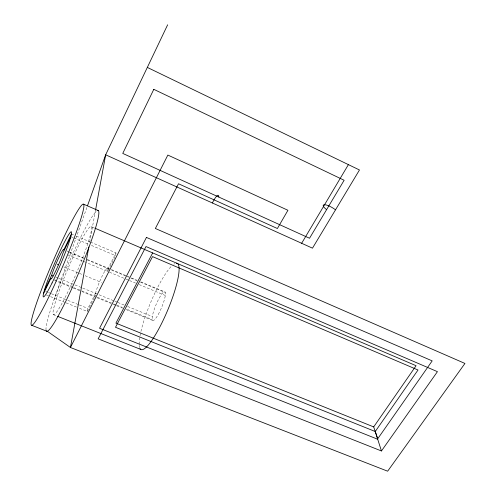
<?xml version="1.0" encoding="UTF-8"?>
<svg xmlns="http://www.w3.org/2000/svg" width="496" height="496" viewBox="0 0 496 496"><rect width="100%" height="100%" fill="white"/><g stroke="black" fill="none" stroke-linecap="round" stroke-linejoin="round"><path stroke-width="0.37" stroke-dasharray="2.48 1.86" d="M73.693 287.575L95.071 296.298L95.523 293.334L87.897 308.431A34.987 4.681 -67 0 0 87.401 311.469L78.901 308.047M89.652 242.389L95.356 211.166M53.977 299.77L86.961 207.26M90.501 242.091L115.952 252.873L108.016 268.596L107.638 271.442A15.829 2.114 -67 0 0 102.585 275.237A15.829 2.114 -67 0 0 95.071 296.298M87.401 311.469L94.376 297.681M115.952 252.873A34.987 4.681 -67 0 1 115.63 255.645L107.638 271.442L85.703 262.297M53.314 314.638L56.897 316.064M45.663 291.388L47.808 292.256M48.527 292.541L50.673 293.409M51.392 293.7L67.14 300.055M67.853 300.34L78.591 304.674M79.304 304.966L87.897 308.431M46.295 294.915L49.842 296.341M50.549 296.633L65.435 302.622M66.142 302.907L78.188 307.762M54.628 280.457L72.546 287.767M73.265 288.058L81.146 291.276M81.865 291.567L95.48 297.123M96.9 297.699L116.058 305.511M116.765 305.803L122.444 308.115M125.99 309.566L152.954 320.559M55.862 277.115L57.989 277.983M58.695 278.275L74.276 284.642M74.983 284.933L82.063 287.829M82.776 288.12L97.929 294.314M99.132 294.81L113.485 300.675M114.911 301.264L117.05 302.138M117.763 302.43L124.167 305.046M127.714 306.497L152.334 316.566M54.448 279.725L72.98 287.283M97.495 297.29L111.352 302.938M113.745 303.918L116.145 304.897M116.74 305.139L122.469 307.477M127.472 309.516L152.241 319.629M63.705 266.873L78.69 273.06M79.403 273.358L82.255 274.536M85.114 275.714L101.525 282.491M68.008 254.919L82.162 260.822M82.869 261.113L84.996 262M109.473 272.205L125.271 278.795M125.872 279.05L128.892 280.308M129.499 280.556L135.52 283.067M139.122 284.568L165.298 295.486M67.034 251.001L69.167 251.894M69.88 252.191L83.644 257.945M87.203 259.433L126.771 275.974M127.484 276.272L137.156 280.314M140.728 281.809L165.013 291.958M69.434 252.47L83.725 258.447M87.296 259.935L110.441 269.607M111.656 270.115L126.133 276.167M127.336 276.669L128.532 277.171M130.932 278.169L136.908 280.668M140.486 282.162L165.311 292.535M70.792 236.697L72.924 237.596M73.637 237.9L88.586 244.218M91.431 245.421L115.63 255.645M71.412 234.007L73.532 234.906M76.359 236.102L89.795 241.794M91.289 226.635A47.963 4.799 -66.9 0 1 66.024 295.69A47.963 4.799 -66.9 0 1 59.601 289.596A47.963 4.799 -66.9 0 1 91.289 226.635L94.141 227.85M46.041 330.069A65.621 6.572 -66.9 0 1 66.191 268.782A65.621 6.572 -66.9 0 1 96.77 210.992M139.618 347.646A46.729 9.337 -67.3 0 1 139.209 345.359M139.159 344.317A46.729 9.337 -67.3 0 1 150.387 303.137A46.729 9.337 -67.3 0 1 171.814 265.856M173.836 264.17A46.729 9.337 -67.3 0 1 174.747 263.636M158.274 314.39A15.556 3.106 -67.3 0 0 164.796 291.809A15.556 3.106 -67.3 0 0 153.32 312.288A15.556 3.106 -67.3 0 0 158.274 314.39"/><path stroke-width="0.74" d="M88.815 246.958L70.438 347.491L387.643 471.2L464.944 363.444L155.36 228.482L178.535 183.768L277.394 228.52L287.934 210.285L167.853 155.068L70.438 347.491L47.287 331.223M95.499 210.403L105.66 154.808L167.642 24.8M87.482 205.803L105.66 154.808L312.474 248.167L359.47 169.979L147.324 67.419M44.231 290.811L51.615 275.373A16.039 1.327 -66.8 0 1 59.03 257.188A16.039 1.327 -66.8 0 1 63.717 250.083L71.412 234.007M43.462 293.775L50.883 278.268A16.039 1.327 -66.8 0 0 55.54 271.349A16.039 1.327 -66.8 0 0 63.054 252.855L70.792 236.697M152.663 252.917L115.921 323.138L373.693 426.907L377.648 438.582M212.35 202.969L213.509 200.824A10.422 2.201 -65.8 0 1 218.693 196.069L218.829 197.048M301.655 243.288L348.397 164.622M373.693 426.907L416.07 365.713L94.848 228.154M375.255 431.52L418.016 370.004L152.539 256.618L115.5 327.286L375.255 431.52L381.443 450.969L437.435 371.659L145.991 246.549L98.152 338.849L381.443 450.969M31.775 325.326L46.965 331.285M57.617 316.349L140.79 349.426M51.615 275.373L53.035 275.956M57.282 264.219L58.708 264.808M83.539 204.178A65.912 5.468 -66.8 0 1 48.403 297.798A65.912 5.468 -66.8 0 1 40.523 292.156A65.912 5.468 -66.8 0 1 83.539 204.178L98.313 210.583M326.591 209.659A9.083 2.43 30.5 0 1 324.545 204.705A9.083 2.43 30.5 0 1 335.525 209.814M97.439 210.583A65.621 6.572 -66.9 0 1 78.436 273.556A65.621 6.572 -66.9 0 1 46.171 330.609M176.34 263.202A46.729 9.337 -67.3 0 1 167.053 311.68A46.729 9.337 -67.3 0 1 139.971 348.49M153.803 89.33L122.754 153.419L309.535 238.247L344.137 180.259L153.803 89.33M146.45 237.423L99.56 328.253L377.45 439.152L432.183 360.883L146.45 237.423M52.055 282.962A35.452 2.939 -66.8 0 0 71.418 231.874A35.452 2.939 -66.8 0 0 48.546 278.256A35.452 2.939 -66.8 0 0 52.055 282.962"/></g></svg>
